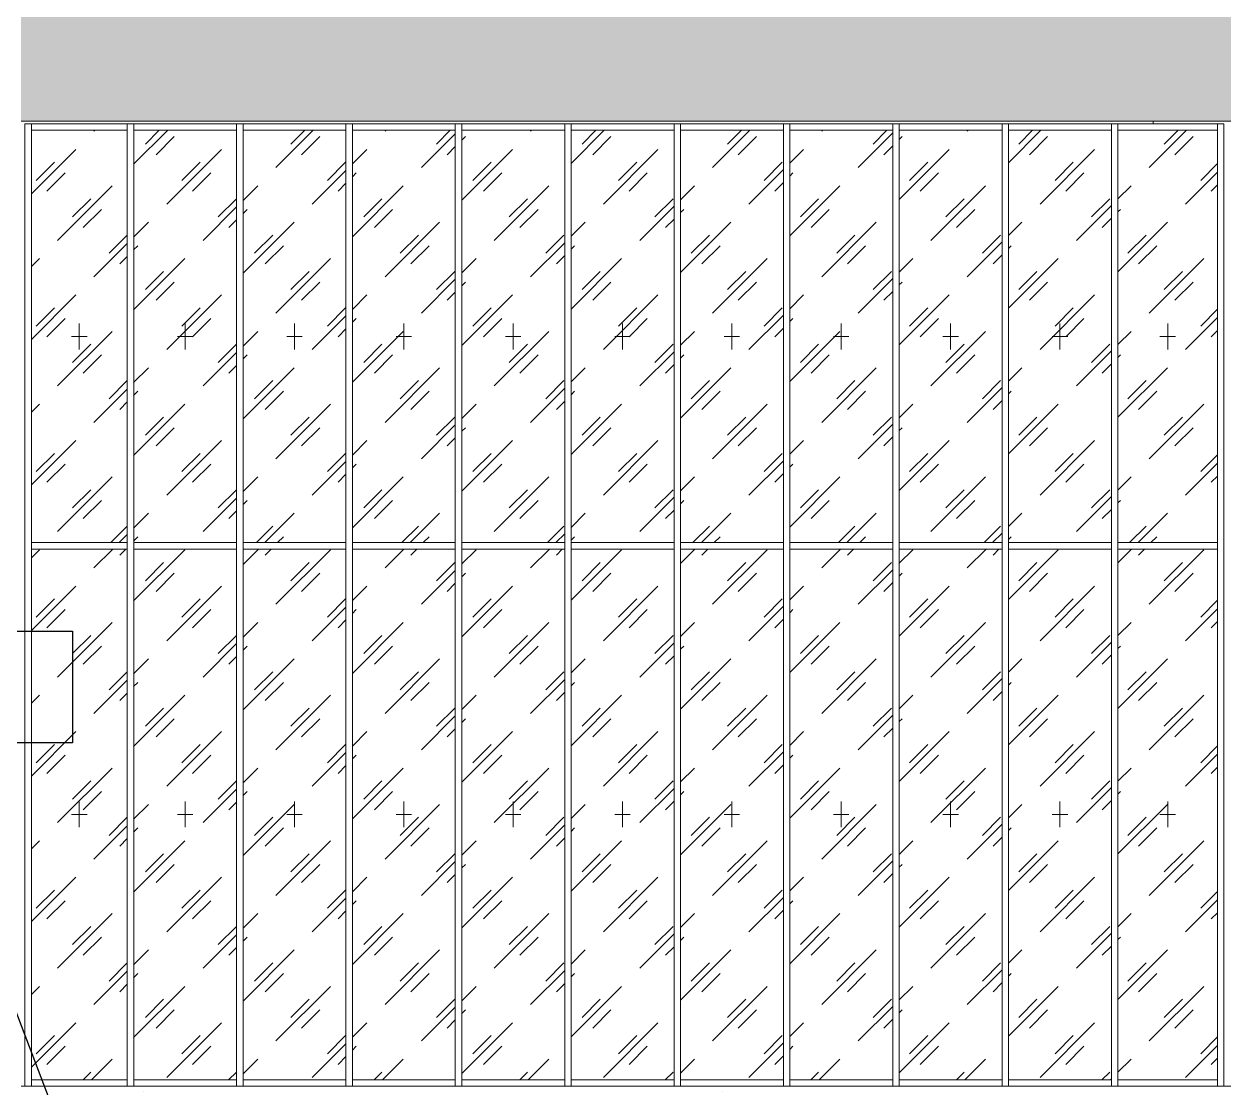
# Model space of a CAD drawing. Header units: millimetres. Extents: x 3914 to 319671, y -18248 to 19136.
# Drawn here: x 302488 to 311816, y -14 to 8256 of the extents above; entities that cross this region are included whole.
import ezdxf

# ---------------------------------------------------------------- set-up
doc = ezdxf.new("R2010")
doc.units = ezdxf.units.MM
doc.linetypes.add('50_200_ШТРИХ_1Т_ш5_п1_п1_', pattern=[700, 500, -100, 0, -100])
doc.linetypes.add('Штриховая', pattern=[600, 400, -200])
for name, color, linetype, lineweight in [('A-GLAZ-3', 7, 'Штриховая', 5), ('A-GLAZ-CURT', 7, 'Continuous', 9), ('A-GLAZ-CURT-1', 7, 'Continuous', 5), ('A-GLAZ-CWMG', 7, 'Continuous', 9), ('A-WALL', 7, 'Continuous', 5), ('A-WALL-PATT', 7, 'Continuous', 5), ('G-ANNO-DIMS', 7, 'Continuous', 9), ('S-COLS', 7, 'Continuous', 9), ('Оси-1', 7, '50_200_ШТРИХ_1Т_ш5_п1_п1_', 9)]:
    doc.layers.add(name, color=color, linetype=linetype, lineweight=lineweight)
pattern_1 = [(45, (-39007.8, 1300), (-282.8427, 282.8427), [200, -600]), (45, (-39207.8, 1200), (-282.8427, 282.8427), [600, -200]), (45, (-38807.8, 1100), (-282.8427, 282.8427), [200, -600])]

# ---------------------------------------------------------------- blocks, each defined once
blk = doc.blocks.new('PNS_Панель прямоугольная - Нр_Стекло - 42мм-33545228-АР2_ТР1_Фасад ___-1')
at = {"layer": 'A-GLAZ-CURT-1'}
h = blk.add_hatch(dxfattribs=at)
h.set_pattern_fill('FP_116', color=256, style=0, pattern_type=2)
h.set_pattern_definition(pattern_1)
h.paths.add_polyline_path([(-8385, 50), (-8385, 4175), (-9185, 4175), (-9185, 50), (-8947.2, 50)], flags=0)
at = {"layer": 'A-GLAZ-3'}
for p, q in [((-8785, 2212.5), (-8785, 2012.5)), ((-8725, 2112.5), (-8845, 2112.5))]:
    blk.add_line(p, q, dxfattribs=at)
blk = doc.blocks.new('PNS_Панель прямоугольная - Нр_Стекло - 42мм-V228-АР2_ТР1_Фасад ___-1')
at = {"layer": 'A-GLAZ-CURT-1'}
h = blk.add_hatch(dxfattribs=at)
h.set_pattern_fill('FP_116', color=256, style=0, pattern_type=2)
h.set_pattern_definition(pattern_1)
h.paths.add_polyline_path([(-10479.4, 50), (-10085, 50), (-10085, 4175), (-10885, 4175), (-10885, 50)], flags=0)
at = {"layer": 'A-GLAZ-3'}
for p, q in [((-10485, 2212.5), (-10485, 2012.5)), ((-10425, 2112.5), (-10545, 2112.5))]:
    blk.add_line(p, q, dxfattribs=at)
blk = doc.blocks.new('PNS_Панель прямоугольная - Нр_Стекло - 42мм-33545229-АР2_ТР1_Фасад ___-1')
at = {"layer": 'A-GLAZ-CURT-1'}
h = blk.add_hatch(dxfattribs=at)
h.set_pattern_fill('FP_116', color=256, style=0, pattern_type=2)
h.set_pattern_definition(pattern_1)
h.paths.add_polyline_path([(-10935, 50), (-10935, 4175), (-11735.3, 4175), (-11735.3, 50)], flags=0)
at = {"layer": 'A-GLAZ-3'}
for p, q in [((-11335.1, 2212.5), (-11335.1, 2012.5)), ((-11275.1, 2112.5), (-11395.1, 2112.5))]:
    blk.add_line(p, q, dxfattribs=at)
blk = doc.blocks.new('PNS_Панель прямоугольная - Нр_Стекло - 42мм-V229-АР2_ТР1_Фасад ___-1')
at = {"layer": 'A-GLAZ-CURT-1'}
h = blk.add_hatch(dxfattribs=at)
h.set_pattern_fill('FP_116', color=256, style=0, pattern_type=2)
h.set_pattern_definition(pattern_1)
h.paths.add_polyline_path([(-12011.7, 50), (-11785.3, 50), (-11785.3, 4175), (-12585.3, 4175), (-12585.3, 50)], flags=0)
at = {"layer": 'A-GLAZ-3'}
for p, q in [((-12185.3, 2212.5), (-12185.3, 2012.5)), ((-12125.3, 2112.5), (-12245.3, 2112.5))]:
    blk.add_line(p, q, dxfattribs=at)
blk = doc.blocks.new('PNS_Панель прямоугольная - Нр_Стекло - 42мм-33545230-АР2_ТР1_Фасад ___-1')
at = {"layer": 'A-GLAZ-CURT-1'}
h = blk.add_hatch(dxfattribs=at)
h.set_pattern_fill('FP_116', color=256, style=0, pattern_type=2)
h.set_pattern_definition(pattern_1)
h.paths.add_polyline_path([(-13380.3, 50), (-12635.3, 50), (-12635.3, 4175), (-13380.3, 4175), (-13380.3, 512.4)], flags=0)
at = {"layer": 'A-GLAZ-3'}
for p, q in [((-13007.8, 2212.5), (-13007.8, 2012.5)), ((-12947.8, 2112.5), (-13067.8, 2112.5))]:
    blk.add_line(p, q, dxfattribs=at)
blk = doc.blocks.new('PNS_Панель прямоугольная - Нр_Стекло - 42мм-26191399-АР2_ТР1_Фасад ___-1')
at = {"layer": 'A-GLAZ-CURT-1'}
h = blk.add_hatch(dxfattribs=at)
h.set_pattern_fill('FP_116', color=256, style=0, pattern_type=2)
h.set_pattern_definition(pattern_1)
h.paths.add_polyline_path([(-8385, 4225), (-8385, 7430), (-9185, 7430), (-9185, 4225), (-8947.2, 4225)], flags=0)
at = {"layer": 'A-GLAZ-3'}
for p, q in [((-8785, 5927.5), (-8785, 5727.5)), ((-8725, 5827.5), (-8845, 5827.5))]:
    blk.add_line(p, q, dxfattribs=at)
blk = doc.blocks.new('PNS_Панель прямоугольная - Нр_Стекло - 42мм-V230-АР2_ТР1_Фасад ___-1')
at = {"layer": 'A-GLAZ-CURT-1'}
h = blk.add_hatch(dxfattribs=at)
h.set_pattern_fill('FP_116', color=256, style=0, pattern_type=2)
h.set_pattern_definition(pattern_1)
h.paths.add_polyline_path([(-10085, 4225), (-10085, 7430), (-10885, 7430), (-10885, 4225)], flags=0)
at = {"layer": 'A-GLAZ-3'}
for p, q in [((-10485, 5927.5), (-10485, 5727.5)), ((-10425, 5827.5), (-10545, 5827.5))]:
    blk.add_line(p, q, dxfattribs=at)
blk = doc.blocks.new('PNS_Панель прямоугольная - Нр_Стекло - 42мм-26191400-АР2_ТР1_Фасад ___-1')
at = {"layer": 'A-GLAZ-CURT-1'}
h = blk.add_hatch(dxfattribs=at)
h.set_pattern_fill('FP_116', color=256, style=0, pattern_type=2)
h.set_pattern_definition(pattern_1)
h.paths.add_polyline_path([(-10935, 4225), (-10935, 7430), (-11735.3, 7430), (-11735.3, 4225)], flags=0)
at = {"layer": 'A-GLAZ-3'}
for p, q in [((-11335.1, 5927.5), (-11335.1, 5727.5)), ((-11275.1, 5827.5), (-11395.1, 5827.5))]:
    blk.add_line(p, q, dxfattribs=at)
blk = doc.blocks.new('PNS_Панель прямоугольная - Нр_Стекло - 42мм-V231-АР2_ТР1_Фасад ___-1')
at = {"layer": 'A-GLAZ-CURT-1'}
h = blk.add_hatch(dxfattribs=at)
h.set_pattern_fill('FP_116', color=256, style=0, pattern_type=2)
h.set_pattern_definition(pattern_1)
h.paths.add_polyline_path([(-12011.7, 4225), (-11785.3, 4225), (-11785.3, 7430), (-12585.3, 7430), (-12585.3, 4225)], flags=0)
at = {"layer": 'A-GLAZ-3'}
for p, q in [((-12185.3, 5927.5), (-12185.3, 5727.5)), ((-12125.3, 5827.5), (-12245.3, 5827.5))]:
    blk.add_line(p, q, dxfattribs=at)
blk = doc.blocks.new('PNS_Панель прямоугольная - Нр_Стекло - 42мм-26191401-АР2_ТР1_Фасад ___-1')
at = {"layer": 'A-GLAZ-CURT-1'}
h = blk.add_hatch(dxfattribs=at)
h.set_pattern_fill('FP_116', color=256, style=0, pattern_type=2)
h.set_pattern_definition(pattern_1)
h.paths.add_polyline_path([(-13380.3, 4225), (-12635.3, 4225), (-12635.3, 7430), (-13380.3, 7430), (-13380.3, 4557.2)], flags=0)
at = {"layer": 'A-GLAZ-3'}
for p, q in [((-13007.8, 5927.5), (-13007.8, 5727.5)), ((-12947.8, 5827.5), (-13067.8, 5827.5))]:
    blk.add_line(p, q, dxfattribs=at)
blk = doc.blocks.new('Прямоугольный импост - Рядовой 50х220-26362320-АР2_ТР1_Фасад ___-1')
at = {"layer": 'A-GLAZ-CWMG'}
for p, q in [((-9185, 0), (-9185, 50)), ((-9185, 50), (-8385, 50)), ((-9185, 0), (-8385, 0)), ((-8385, 50), (-8385, 0))]:
    blk.add_line(p, q, dxfattribs=at)
blk = doc.blocks.new('Прямоугольный импост - Рядовой 50х220-26362321-АР2_ТР1_Фасад ___-1')
at = {"layer": 'A-GLAZ-CWMG'}
for p, q in [((-11735.3, 0), (-11735.3, 50)), ((-11735.3, 50), (-10935, 50)), ((-11735.3, 0), (-10935, 0)), ((-10935, 50), (-10935, 0))]:
    blk.add_line(p, q, dxfattribs=at)
blk = doc.blocks.new('Прямоугольный импост - Рядовой 50х220-26362322-АР2_ТР1_Фасад ___-1')
at = {"layer": 'A-GLAZ-CWMG'}
for p, q in [((-13380.3, 0), (-13380.3, 50)), ((-13380.3, 50), (-12635.3, 50)), ((-13380.3, 0), (-12635.3, 0)), ((-12635.3, 50), (-12635.3, 0))]:
    blk.add_line(p, q, dxfattribs=at)
blk = doc.blocks.new('Прямоугольный импост - Рядовой 50х220-26362323-АР2_ТР1_Фасад ___-1')
at = {"layer": 'A-GLAZ-CWMG'}
for p, q in [((-9185, 4175), (-9185, 4225)), ((-8385, 4225), (-9185, 4225)), ((-8385, 4225), (-8385, 4175)), ((-8385, 4175), (-9185, 4175))]:
    blk.add_line(p, q, dxfattribs=at)
blk = doc.blocks.new('Прямоугольный импост - Рядовой 50х195-30835027-АР2_ТР1_Фасад ___-1')
at = {"layer": 'A-GLAZ-CWMG'}
for p, q in [((-10885, 4175), (-10885, 4225)), ((-10085, 4225), (-10885, 4225)), ((-10085, 4225), (-10085, 4175)), ((-10085, 4175), (-10885, 4175))]:
    blk.add_line(p, q, dxfattribs=at)
blk = doc.blocks.new('Прямоугольный импост - Рядовой 50х220-26362324-АР2_ТР1_Фасад ___-1')
at = {"layer": 'A-GLAZ-CWMG'}
for p, q in [((-11735.3, 4175), (-11735.3, 4225)), ((-10935, 4225), (-11735.3, 4225)), ((-10935, 4225), (-10935, 4175)), ((-10935, 4175), (-11735.3, 4175))]:
    blk.add_line(p, q, dxfattribs=at)
blk = doc.blocks.new('Прямоугольный импост - Рядовой 50х220-26362325-АР2_ТР1_Фасад ___-1')
at = {"layer": 'A-GLAZ-CWMG'}
for p, q in [((-13380.3, 4175), (-13380.3, 4225)), ((-12635.3, 4225), (-13380.3, 4225)), ((-12635.3, 4225), (-12635.3, 4175)), ((-12635.3, 4175), (-13380.3, 4175))]:
    blk.add_line(p, q, dxfattribs=at)
blk = doc.blocks.new('Прямоугольный импост - Рядовой 50х220-33545226-АР2_ТР1_Фасад ___-1')
at = {"layer": 'A-GLAZ-CWMG'}
for p, q in [((-8385, 4200), (-8385, 0)), ((-8335, 4200), (-8335, 0)), ((-8335, 0), (-8385, 0))]:
    blk.add_line(p, q, dxfattribs=at)
blk = doc.blocks.new('Прямоугольный импост - Рядовой 50х220-26362299-АР2_ТР1_Фасад ___-1')
at = {"layer": 'A-GLAZ-CWMG'}
for p, q in [((-8385, 7480), (-8335, 7480)), ((-8385, 7480), (-8385, 4200)), ((-8335, 7480), (-8335, 4200))]:
    blk.add_line(p, q, dxfattribs=at)
blk = doc.blocks.new('PNS_Панель прямоугольная - Нр_Стекло - 42мм-V235-АР2_ТР1_Фасад ___-1')
at = {"layer": 'A-GLAZ-CURT-1'}
h = blk.add_hatch(dxfattribs=at)
h.set_pattern_fill('FP_116', color=256, style=0, pattern_type=2)
h.set_pattern_definition(pattern_1)
h.paths.add_polyline_path([(-9713.3, 50), (-9235, 50), (-9235, 4175), (-10035, 4175), (-10035, 50)], flags=0)
at = {"layer": 'A-GLAZ-3'}
for p, q in [((-9635, 2212.5), (-9635, 2012.5)), ((-9575, 2112.5), (-9695, 2112.5))]:
    blk.add_line(p, q, dxfattribs=at)
blk = doc.blocks.new('PNS_Панель прямоугольная - Нр_Стекло - 42мм-V236-АР2_ТР1_Фасад ___-1')
at = {"layer": 'A-GLAZ-CURT-1'}
h = blk.add_hatch(dxfattribs=at)
h.set_pattern_fill('FP_116', color=256, style=0, pattern_type=2)
h.set_pattern_definition(pattern_1)
h.paths.add_polyline_path([(-10035, 4225), (-9235, 4225), (-9235, 7430), (-10035, 7430), (-10035, 6543.6)], flags=0)
at = {"layer": 'A-GLAZ-3'}
for p, q in [((-9635, 5927.5), (-9635, 5727.5)), ((-9575, 5827.5), (-9695, 5827.5))]:
    blk.add_line(p, q, dxfattribs=at)
blk = doc.blocks.new('PNS_Панель прямоугольная - Нр_Стекло - 42мм-V237-АР2_ТР1_Фасад ___-1')
at = {"layer": 'A-GLAZ-CURT-1'}
h = blk.add_hatch(dxfattribs=at)
h.set_pattern_fill('FP_116', color=256, style=0, pattern_type=2)
h.set_pattern_definition(pattern_1)
h.paths.add_polyline_path([(-8335, 50), (-7535, 50), (-7535, 4175), (-8335, 4175), (-8335, 512.4)], flags=0)
at = {"layer": 'A-GLAZ-3'}
for p, q in [((-7935, 2212.5), (-7935, 2012.5)), ((-7875, 2112.5), (-7995, 2112.5))]:
    blk.add_line(p, q, dxfattribs=at)
blk = doc.blocks.new('PNS_Панель прямоугольная - Нр_Стекло - 42мм-V238-АР2_ТР1_Фасад ___-1')
at = {"layer": 'A-GLAZ-CURT-1'}
h = blk.add_hatch(dxfattribs=at)
h.set_pattern_fill('FP_116', color=256, style=0, pattern_type=2)
h.set_pattern_definition(pattern_1)
h.paths.add_polyline_path([(-8335, 4225), (-7535, 4225), (-7535, 7430), (-8335, 7430), (-8335, 6543.6)], flags=0)
at = {"layer": 'A-GLAZ-3'}
for p, q in [((-7935, 5927.5), (-7935, 5727.5)), ((-7875, 5827.5), (-7995, 5827.5))]:
    blk.add_line(p, q, dxfattribs=at)
blk = doc.blocks.new('PNS_Панель прямоугольная - Нр_Стекло - 42мм-V243-АР2_ТР1_Фасад ___-1')
at = {"layer": 'A-GLAZ-CURT-1'}
h = blk.add_hatch(dxfattribs=at)
h.set_pattern_fill('FP_116', color=256, style=0, pattern_type=2)
h.set_pattern_definition(pattern_1)
h.paths.add_polyline_path([(-7485, 50), (-6685, 50), (-6685, 4175), (-7485, 4175), (-7485, 512.4)], flags=0)
at = {"layer": 'A-GLAZ-3'}
for p, q in [((-7085, 2212.5), (-7085, 2012.5)), ((-7025, 2112.5), (-7145, 2112.5))]:
    blk.add_line(p, q, dxfattribs=at)
blk = doc.blocks.new('PNS_Панель прямоугольная - Нр_Стекло - 42мм-V244-АР2_ТР1_Фасад ___-1')
at = {"layer": 'A-GLAZ-CURT-1'}
h = blk.add_hatch(dxfattribs=at)
h.set_pattern_fill('FP_116', color=256, style=0, pattern_type=2)
h.set_pattern_definition(pattern_1)
h.paths.add_polyline_path([(-6685, 4225), (-6685, 7430), (-7485, 7430), (-7485, 4225)], flags=0)
at = {"layer": 'A-GLAZ-3'}
for p, q in [((-7085, 5927.5), (-7085, 5727.5)), ((-7025, 5827.5), (-7145, 5827.5))]:
    blk.add_line(p, q, dxfattribs=at)
blk = doc.blocks.new('PNS_Панель прямоугольная - Нр_Стекло - 42мм-V245-АР2_ТР1_Фасад ___-1')
at = {"layer": 'A-GLAZ-CURT-1'}
h = blk.add_hatch(dxfattribs=at)
h.set_pattern_fill('FP_116', color=256, style=0, pattern_type=2)
h.set_pattern_definition(pattern_1)
h.paths.add_polyline_path([(-5785, 50), (-4985, 50), (-4985, 4175), (-5785, 4175), (-5785, 512.4)], flags=0)
at = {"layer": 'A-GLAZ-3'}
for p, q in [((-5385, 2212.5), (-5385, 2012.5)), ((-5325, 2112.5), (-5445, 2112.5))]:
    blk.add_line(p, q, dxfattribs=at)
blk = doc.blocks.new('PNS_Панель прямоугольная - Нр_Стекло - 42мм-V246-АР2_ТР1_Фасад ___-1')
at = {"layer": 'A-GLAZ-CURT-1'}
h = blk.add_hatch(dxfattribs=at)
h.set_pattern_fill('FP_116', color=256, style=0, pattern_type=2)
h.set_pattern_definition(pattern_1)
h.paths.add_polyline_path([(-5785, 4225), (-4985, 4225), (-4985, 7430), (-5785, 7430), (-5785, 6543.6)], flags=0)
at = {"layer": 'A-GLAZ-3'}
for p, q in [((-5385, 5927.5), (-5385, 5727.5)), ((-5325, 5827.5), (-5445, 5827.5))]:
    blk.add_line(p, q, dxfattribs=at)
blk = doc.blocks.new('PNS_Панель прямоугольная - Нр_Стекло - 42мм-V262-АР2_ТР1_Фасад ___-1')
at = {"layer": 'A-GLAZ-CURT-1'}
h = blk.add_hatch(dxfattribs=at)
h.set_pattern_fill('FP_116', color=256, style=0, pattern_type=2)
h.set_pattern_definition(pattern_1)
h.paths.add_polyline_path([(-5835, 50), (-5835, 4175), (-6635, 4175), (-6635, 50), (-5882.6, 50)], flags=0)
at = {"layer": 'A-GLAZ-3'}
for p, q in [((-6235, 2212.5), (-6235, 2012.5)), ((-6175, 2112.5), (-6295, 2112.5))]:
    blk.add_line(p, q, dxfattribs=at)
blk = doc.blocks.new('PNS_Панель прямоугольная - Нр_Стекло - 42мм-V263-АР2_ТР1_Фасад ___-1')
at = {"layer": 'A-GLAZ-CURT-1'}
h = blk.add_hatch(dxfattribs=at)
h.set_pattern_fill('FP_116', color=256, style=0, pattern_type=2)
h.set_pattern_definition(pattern_1)
h.paths.add_polyline_path([(-5835, 4225), (-5835, 7430), (-6635, 7430), (-6635, 4225), (-5882.6, 4225)], flags=0)
at = {"layer": 'A-GLAZ-3'}
for p, q in [((-6235, 5927.5), (-6235, 5727.5)), ((-6175, 5827.5), (-6295, 5827.5))]:
    blk.add_line(p, q, dxfattribs=at)
blk = doc.blocks.new('PNS_Панель прямоугольная - Нр_Стекло - 42мм-33545231-АР2_ТР1_Фасад ___-1')
at = {"layer": 'A-GLAZ-CURT-1'}
h = blk.add_hatch(dxfattribs=at)
h.set_pattern_fill('FP_116', color=256, style=0, pattern_type=2)
h.set_pattern_definition(pattern_1)
h.paths.add_polyline_path([(-4660, 50), (-4160, 50), (-4160, 4175), (-4935, 4175), (-4935, 50)], flags=0)
at = {"layer": 'A-GLAZ-3'}
for p, q in [((-4547.5, 2212.5), (-4547.5, 2012.5)), ((-4487.5, 2112.5), (-4607.5, 2112.5))]:
    blk.add_line(p, q, dxfattribs=at)
blk = doc.blocks.new('PNS_Панель прямоугольная - Нр_Стекло - 42мм-26191402-АР2_ТР1_Фасад ___-1')
at = {"layer": 'A-GLAZ-CURT-1'}
h = blk.add_hatch(dxfattribs=at)
h.set_pattern_fill('FP_116', color=256, style=0, pattern_type=2)
h.set_pattern_definition(pattern_1)
h.paths.add_polyline_path([(-4160, 4225), (-4160, 7430), (-4935, 7430), (-4935, 4225), (-4660, 4225)], flags=0)
at = {"layer": 'A-GLAZ-3'}
for p, q in [((-4547.5, 5927.5), (-4547.5, 5727.5)), ((-4487.5, 5827.5), (-4607.5, 5827.5))]:
    blk.add_line(p, q, dxfattribs=at)
blk = doc.blocks.new('Прямоугольный импост - Рядовой 50х220-26362328-АР2_ТР1_Фасад ___-1')
at = {"layer": 'A-GLAZ-CWMG'}
for p, q in [((-4935, 0), (-4935, 50)), ((-4935, 50), (-4160, 50)), ((-4935, 0), (-4160, 0)), ((-4160, 50), (-4160, 0))]:
    blk.add_line(p, q, dxfattribs=at)
blk = doc.blocks.new('Прямоугольный импост - Рядовой 50х220-26362329-АР2_ТР1_Фасад ___-1')
at = {"layer": 'A-GLAZ-CWMG'}
for p, q in [((-4935, 4175), (-4935, 4225)), ((-4160, 4225), (-4935, 4225)), ((-4160, 4225), (-4160, 4175)), ((-4160, 4175), (-4935, 4175))]:
    blk.add_line(p, q, dxfattribs=at)

msp = doc.modelspace()

# ---------------------------------------------------------------- hatches: boundary and pattern name
at = {"layer": 'A-WALL-PATT'}
h = msp.add_hatch(dxfattribs=at)
h.set_pattern_fill('FP_123', color=256, style=0, pattern_type=2)
h.set_pattern_definition([(180, (302590.67, 4271), (-2e-14, -154), [125, -137]), (90, (302590.67, 4206), (-262, 2e-14), [65, -89]), (180, (302590.67, 4206), (-2e-14, -154), [125, -137]), (90, (302602.67, 4206), (-262, 2e-14), [65, -89]), (180, (302727.67, 4206), (-2e-14, -154), [125, -137]), (180, (302727.67, 4271), (-2e-14, -154), [125, -137]), (90, (302471.67, 4283), (-262, 2e-14), [65, -89]), (90, (302721.67, 4283), (-262, 2e-14), [65, -89]), (0, (302471.67, 4283), (0, -154), [250, -12]), (0, (302471.67, 4348), (0, -154), [250, -12])])
h.paths.add_polyline_path([(302465.7, 7500), (318285.9, 7500), (318285.9, 10377), (302465.7, 10377), (302465.7, 8051.4)], flags=0)

# ---------------------------------------------------------------- linework, layer by layer
at = {"color": 1}
msp.add_line((301640.7, 2613.5), (304495, -4811), dxfattribs=at)
msp.add_lwpolyline([(300815.7, 3537.5), (302865, 3537.5), (302865, 2670), (300815.7, 2670)], close=True, dxfattribs=at)
at = {"layer": 'A-WALL'}
for p, q in [((302465.7, 7500), (318285.9, 7500)), ((302495.7, 0), (302465.7, 0))]:
    msp.add_line(p, q, dxfattribs=at)
at = {"layer": 'G-ANNO-DIMS'}
msp.add_line((311556.3, 0), (318478.3, 0), dxfattribs=at)
at = {"layer": 'S-COLS'}
msp.add_line((311265.9, 7480), (311265.9, 7500), dxfattribs=at)
at = {"layer": 'Оси-1'}
for p, q in [((303415.9, -3440), (303415.9, 0)), ((307915.9, -3440), (307915.9, 0))]:
    msp.add_line(p, q, dxfattribs=at)

# ---------------------------------------------------------------- block references
at = {"layer": 'A-GLAZ-CURT'}
for name in ['PNS_Панель прямоугольная - Нр_Стекло - 42мм-26191401-АР2_ТР1_Фасад ___-1', 'PNS_Панель прямоугольная - Нр_Стекло - 42мм-V231-АР2_ТР1_Фасад ___-1', 'PNS_Панель прямоугольная - Нр_Стекло - 42мм-26191400-АР2_ТР1_Фасад ___-1', 'PNS_Панель прямоугольная - Нр_Стекло - 42мм-V230-АР2_ТР1_Фасад ___-1', 'PNS_Панель прямоугольная - Нр_Стекло - 42мм-V236-АР2_ТР1_Фасад ___-1', 'PNS_Панель прямоугольная - Нр_Стекло - 42мм-26191399-АР2_ТР1_Фасад ___-1', 'PNS_Панель прямоугольная - Нр_Стекло - 42мм-V238-АР2_ТР1_Фасад ___-1', 'PNS_Панель прямоугольная - Нр_Стекло - 42мм-V244-АР2_ТР1_Фасад ___-1', 'PNS_Панель прямоугольная - Нр_Стекло - 42мм-V263-АР2_ТР1_Фасад ___-1', 'PNS_Панель прямоугольная - Нр_Стекло - 42мм-V246-АР2_ТР1_Фасад ___-1', 'PNS_Панель прямоугольная - Нр_Стекло - 42мм-26191402-АР2_ТР1_Фасад ___-1', 'PNS_Панель прямоугольная - Нр_Стекло - 42мм-33545230-АР2_ТР1_Фасад ___-1', 'PNS_Панель прямоугольная - Нр_Стекло - 42мм-V229-АР2_ТР1_Фасад ___-1', 'PNS_Панель прямоугольная - Нр_Стекло - 42мм-33545229-АР2_ТР1_Фасад ___-1', 'PNS_Панель прямоугольная - Нр_Стекло - 42мм-V228-АР2_ТР1_Фасад ___-1', 'PNS_Панель прямоугольная - Нр_Стекло - 42мм-V235-АР2_ТР1_Фасад ___-1', 'PNS_Панель прямоугольная - Нр_Стекло - 42мм-33545228-АР2_ТР1_Фасад ___-1', 'PNS_Панель прямоугольная - Нр_Стекло - 42мм-V237-АР2_ТР1_Фасад ___-1', 'PNS_Панель прямоугольная - Нр_Стекло - 42мм-V243-АР2_ТР1_Фасад ___-1', 'PNS_Панель прямоугольная - Нр_Стекло - 42мм-V262-АР2_ТР1_Фасад ___-1', 'PNS_Панель прямоугольная - Нр_Стекло - 42мм-V245-АР2_ТР1_Фасад ___-1', 'PNS_Панель прямоугольная - Нр_Стекло - 42мм-33545231-АР2_ТР1_Фасад ___-1']:
    msp.add_blockref(name, (315925.9, 0), dxfattribs=at)
at = {"layer": 'A-GLAZ-CWMG'}
for name, p in [('Прямоугольный импост - Рядовой 50х220-26362299-АР2_ТР1_Фасад ___-1', (310880.7, 0)), ('Прямоугольный импост - Рядовой 50х220-26362325-АР2_ТР1_Фасад ___-1', (315925.9, 3255)), ('Прямоугольный импост - Рядовой 50х220-26362299-АР2_ТР1_Фасад ___-1', (311675.7, 0)), ('Прямоугольный импост - Рядовой 50х220-26362323-АР2_ТР1_Фасад ___-1', (312525.7, 3255)), ('Прямоугольный импост - Рядовой 50х220-26362299-АР2_ТР1_Фасад ___-1', (312525.7, 0)), ('Прямоугольный импост - Рядовой 50х220-26362324-АР2_ТР1_Фасад ___-1', (315925.9, 3255)), ('Прямоугольный импост - Рядовой 50х220-26362299-АР2_ТР1_Фасад ___-1', (313375.9, 0)), ('Прямоугольный импост - Рядовой 50х195-30835027-АР2_ТР1_Фасад ___-1', (315925.9, 3255)), ('Прямоугольный импост - Рядовой 50х220-26362299-АР2_ТР1_Фасад ___-1', (314225.9, 0)), ('Прямоугольный импост - Рядовой 50х220-26362323-АР2_ТР1_Фасад ___-1', (315075.9, 3255)), ('Прямоугольный импост - Рядовой 50х220-26362299-АР2_ТР1_Фасад ___-1', (315075.9, 0)), ('Прямоугольный импост - Рядовой 50х220-26362323-АР2_ТР1_Фасад ___-1', (315925.9, 3255)), ('Прямоугольный импост - Рядовой 50х220-26362299-АР2_ТР1_Фасад ___-1', (315925.9, 0)), ('Прямоугольный импост - Рядовой 50х220-26362323-АР2_ТР1_Фасад ___-1', (316775.9, 3255)), ('Прямоугольный импост - Рядовой 50х220-26362299-АР2_ТР1_Фасад ___-1', (316775.9, 0)), ('Прямоугольный импост - Рядовой 50х220-26362323-АР2_ТР1_Фасад ___-1', (317625.9, 3255)), ('Прямоугольный импост - Рядовой 50х220-26362299-АР2_ТР1_Фасад ___-1', (317625.9, 0)), ('Прямоугольный импост - Рядовой 50х220-26362323-АР2_ТР1_Фасад ___-1', (318475.9, 3255)), ('Прямоугольный импост - Рядовой 50х220-26362299-АР2_ТР1_Фасад ___-1', (318475.9, 0)), ('Прямоугольный импост - Рядовой 50х220-26362323-АР2_ТР1_Фасад ___-1', (319325.9, 3255)), ('Прямоугольный импост - Рядовой 50х220-26362299-АР2_ТР1_Фасад ___-1', (319325.9, 0)), ('Прямоугольный импост - Рядовой 50х220-26362329-АР2_ТР1_Фасад ___-1', (315925.9, 3255)), ('Прямоугольный импост - Рядовой 50х220-26362299-АР2_ТР1_Фасад ___-1', (320150.9, 0)), ('Прямоугольный импост - Рядовой 50х220-33545226-АР2_ТР1_Фасад ___-1', (310880.7, 0)), ('Прямоугольный импост - Рядовой 50х220-26362325-АР2_ТР1_Фасад ___-1', (315925.9, 0)), ('Прямоугольный импост - Рядовой 50х220-33545226-АР2_ТР1_Фасад ___-1', (311675.7, 0)), ('Прямоугольный импост - Рядовой 50х220-26362323-АР2_ТР1_Фасад ___-1', (312525.7, 0)), ('Прямоугольный импост - Рядовой 50х220-33545226-АР2_ТР1_Фасад ___-1', (312525.7, 0)), ('Прямоугольный импост - Рядовой 50х220-26362324-АР2_ТР1_Фасад ___-1', (315925.9, 0)), ('Прямоугольный импост - Рядовой 50х220-33545226-АР2_ТР1_Фасад ___-1', (313375.9, 0)), ('Прямоугольный импост - Рядовой 50х195-30835027-АР2_ТР1_Фасад ___-1', (315925.9, 0)), ('Прямоугольный импост - Рядовой 50х220-33545226-АР2_ТР1_Фасад ___-1', (314225.9, 0)), ('Прямоугольный импост - Рядовой 50х220-26362323-АР2_ТР1_Фасад ___-1', (315075.9, 0)), ('Прямоугольный импост - Рядовой 50х220-33545226-АР2_ТР1_Фасад ___-1', (315075.9, 0)), ('Прямоугольный импост - Рядовой 50х220-26362323-АР2_ТР1_Фасад ___-1', (315925.9, 0)), ('Прямоугольный импост - Рядовой 50х220-33545226-АР2_ТР1_Фасад ___-1', (315925.9, 0)), ('Прямоугольный импост - Рядовой 50х220-26362323-АР2_ТР1_Фасад ___-1', (316775.9, 0)), ('Прямоугольный импост - Рядовой 50х220-33545226-АР2_ТР1_Фасад ___-1', (316775.9, 0)), ('Прямоугольный импост - Рядовой 50х220-26362323-АР2_ТР1_Фасад ___-1', (317625.9, 0)), ('Прямоугольный импост - Рядовой 50х220-33545226-АР2_ТР1_Фасад ___-1', (317625.9, 0)), ('Прямоугольный импост - Рядовой 50х220-26362323-АР2_ТР1_Фасад ___-1', (318475.9, 0)), ('Прямоугольный импост - Рядовой 50х220-33545226-АР2_ТР1_Фасад ___-1', (318475.9, 0)), ('Прямоугольный импост - Рядовой 50х220-26362323-АР2_ТР1_Фасад ___-1', (319325.9, 0)), ('Прямоугольный импост - Рядовой 50х220-33545226-АР2_ТР1_Фасад ___-1', (319325.9, 0)), ('Прямоугольный импост - Рядовой 50х220-26362329-АР2_ТР1_Фасад ___-1', (315925.9, 0)), ('Прямоугольный импост - Рядовой 50х220-33545226-АР2_ТР1_Фасад ___-1', (320150.9, 0)), ('Прямоугольный импост - Рядовой 50х220-26362322-АР2_ТР1_Фасад ___-1', (315925.9, 0)), ('Прямоугольный импост - Рядовой 50х220-26362320-АР2_ТР1_Фасад ___-1', (312525.7, 0)), ('Прямоугольный импост - Рядовой 50х220-26362321-АР2_ТР1_Фасад ___-1', (315925.9, 0)), ('Прямоугольный импост - Рядовой 50х220-26362320-АР2_ТР1_Фасад ___-1', (314225.9, 0)), ('Прямоугольный импост - Рядовой 50х220-26362320-АР2_ТР1_Фасад ___-1', (315075.9, 0)), ('Прямоугольный импост - Рядовой 50х220-26362320-АР2_ТР1_Фасад ___-1', (315925.9, 0)), ('Прямоугольный импост - Рядовой 50х220-26362320-АР2_ТР1_Фасад ___-1', (316775.9, 0)), ('Прямоугольный импост - Рядовой 50х220-26362320-АР2_ТР1_Фасад ___-1', (317625.9, 0)), ('Прямоугольный импост - Рядовой 50х220-26362320-АР2_ТР1_Фасад ___-1', (318475.9, 0)), ('Прямоугольный импост - Рядовой 50х220-26362320-АР2_ТР1_Фасад ___-1', (319325.9, 0)), ('Прямоугольный импост - Рядовой 50х220-26362328-АР2_ТР1_Фасад ___-1', (315925.9, 0))]:
    msp.add_blockref(name, p, dxfattribs=at)

doc.saveas('drawing.dxf')
